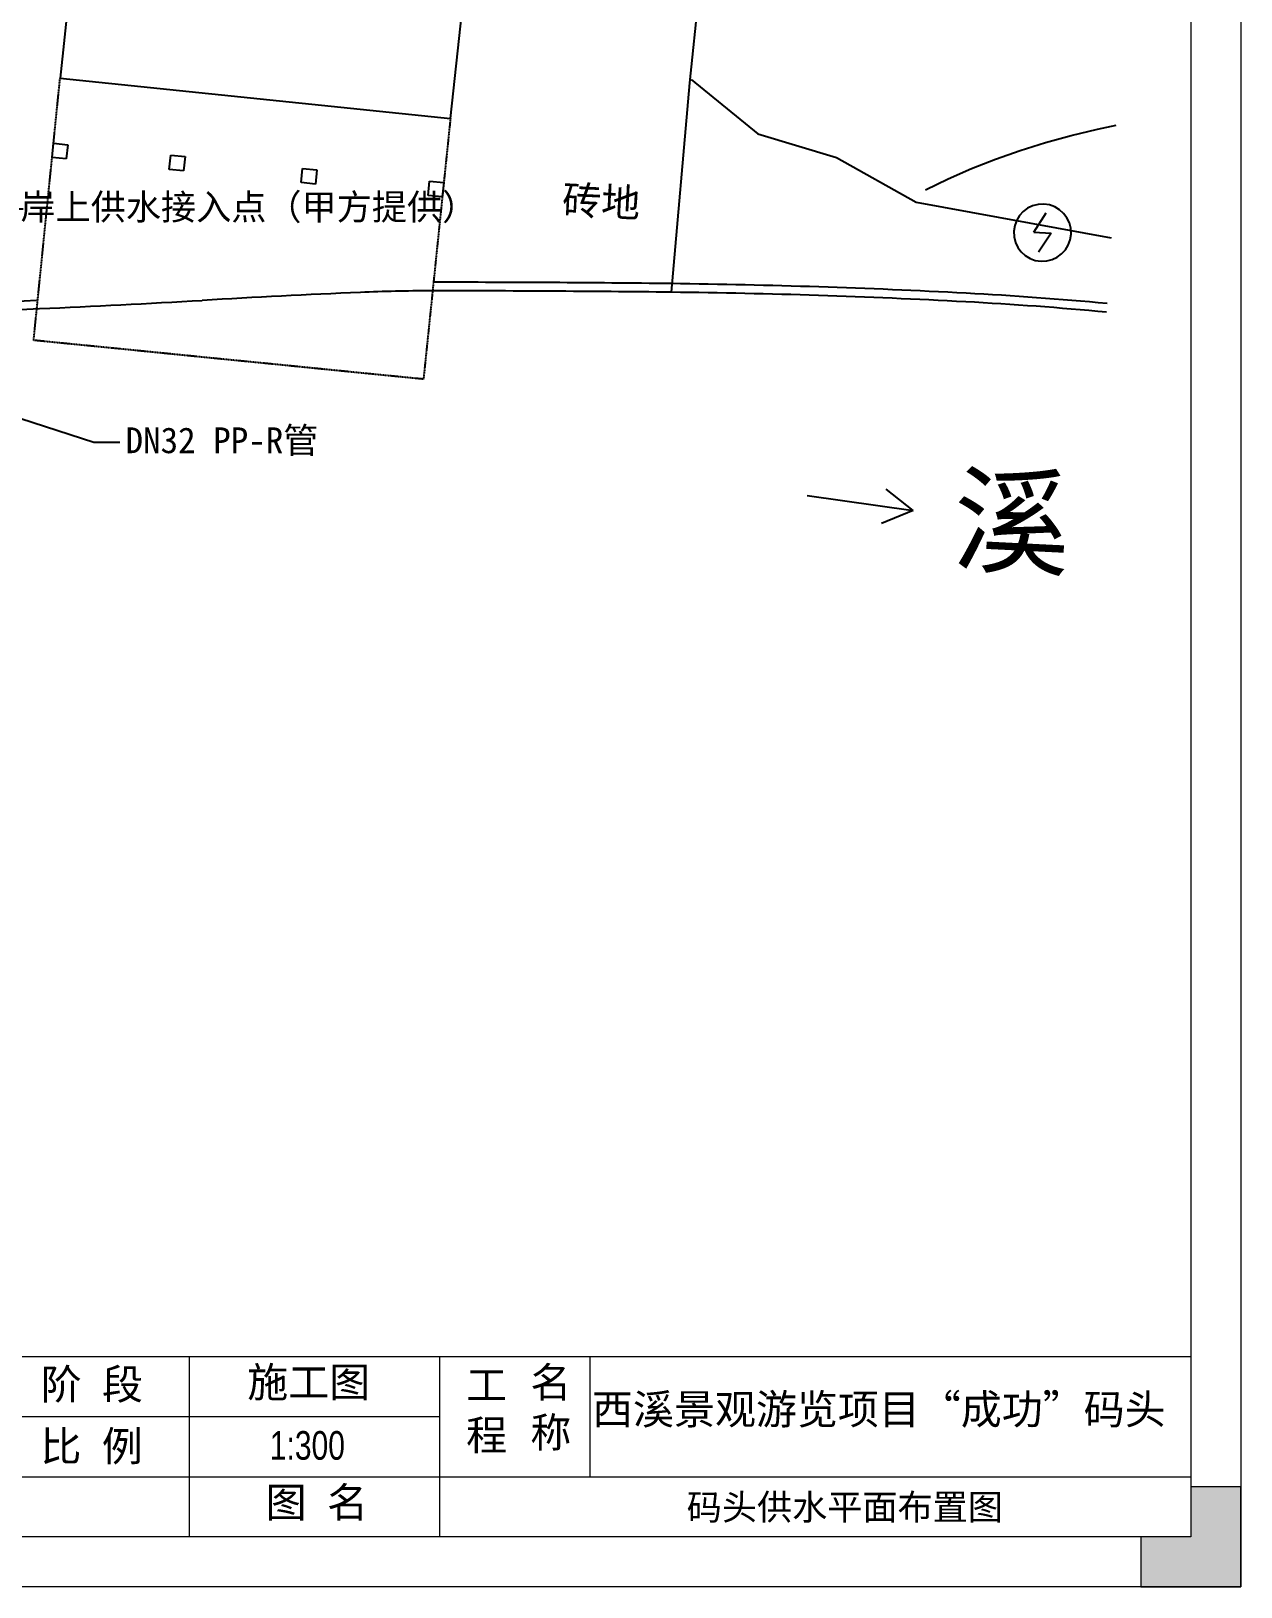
# Model space of a CAD drawing. Header units: millimetres. Extents: x 4 to 2106212, y -117026 to 198097.
# Drawn here: x 991983 to 1034251, y -117026 to -62681 of the extents above; entities that cross this region are included whole.
import ezdxf
from ezdxf import colors
from ezdxf.entities.mleader import LeaderData, LeaderLine
from ezdxf.enums import TextEntityAlignment as Align
from ezdxf.math import Vec2, Vec3

# ---------------------------------------------------------------- set-up
doc = ezdxf.new("R2010")
doc.units = ezdxf.units.MM
doc.linetypes.add('X32', pattern=[1.5, 1, -0.5])
doc.layers.add('图框', color=7, linetype='Continuous', lineweight=13)
doc.layers.add('文本', color=3, linetype='Continuous', lineweight=13)
doc.layers.add('粗实线', color=7, linetype='Continuous')
doc.styles.add('Arial', font='arial.ttf')
doc.styles.get("Standard").update_dxf_attribs({"font": 'arial.ttf'})
doc.styles.add('宋体', font='')
doc.styles.get('宋体').set_extended_font_data('SimSun')
doc.linetypes.add('10422', pattern='A,2,[150,AAA.SHX,S=1,R=0,X=0,Y=1],2,[177,AAA.SHX,S=1,R=0,X=0,Y=0.8],1e-09', length=4)
doc.linetypes.add('444', pattern='A,4.5,[145,AAA.SHX,S=1,R=0,X=0,Y=1],4.5,-0.5,[146,AAA.SHX,S=1,R=0,X=0,Y=0],-0.5', length=10)

# ---------------------------------------------------------------- blocks, each defined once
blk = doc.blocks.new('GW-TK')
at = {"layer": '图框', "linetype": 'Continuous', "lineweight": 0}
h = blk.add_hatch(color=256, dxfattribs=at)
h.dxf.hatch_style = 1
h.paths.add_polyline_path([(927603.55, 464418.01), (927603.55, 464428.01), (927598.55, 464428.01), (927598.55, 464423.01), (927593.55, 464423.01), (927593.55, 464418.01)])
at = {"layer": '图框', "linetype": 'Continuous'}
for p, q in [((927498.55, 464441.02), (927498.55, 464423.01)), ((927523.55, 464441.02), (927523.55, 464423.01)), ((927538.55, 464441.02), (927538.55, 464429.01)), ((927383.55, 464435.01), (927523.55, 464435.01)), ((927383.55, 464429.01), (927598.55, 464429.01))]:
    blk.add_line(p, q, dxfattribs=at)
at = {"layer": '图框'}
for points in [[(927183.55, 464715.01), (927603.55, 464715.01), (927603.55, 464418.01), (927183.55, 464418.01)], [(927188.55, 464710.01), (927598.55, 464710.01), (927598.55, 464423.01), (927188.55, 464423.01)]]:
    blk.add_lwpolyline(points, close=True, dxfattribs=at)
at = {"layer": '图框', "linetype": 'Continuous'}
blk.add_lwpolyline([(927383.55, 464441.02), (927598.55, 464441.02)], dxfattribs=at)
at = {"layer": '图框', "linetype": 'Continuous', "lineweight": 0}
blk.add_lwpolyline([(927598.55, 464428.01), (927598.55, 464423.01), (927593.55, 464423.01), (927593.55, 464418.01), (927603.55, 464418.01), (927603.55, 464428.01)], close=True, dxfattribs=at)
at = {"layer": '图框', "linetype": 'Continuous', "char_height": 3, "attachment_point": 1}
for s, width, insert in [('{\\fSimSun|b0|i0|c134|p2;阶 段}', 17.4775, (927483.73, 464439.73)), ('{\\fSimSun|b0|i0|c134|p2;工 程}', 5.2119, (927526.21, 464439.66)), ('{\\fSimSun|b0|i0|c134|p2;名 称}', 5.2119, (927532.62, 464439.93)), ('{\\fSimSun|b0|i0|c134|p2;比 例}', 10.9146, (927483.71, 464433.55)), ('{\\fSimSun|b0|i0|c134|p2;图 名}', 12.066, (927506.19, 464427.94))]:
    blk.add_mtext_dynamic_manual_height_columns(s, width=width, gutter_width=17.5, heights=[0], dxfattribs=dict(at, insert=insert))
at = {"layer": '图框', "color": 3, "linetype": 'Continuous', "char_height": 3, "attachment_point": 1}
for s, width, insert in [('\\pt9;{\\fSimSun|b0|i0|c134|p2;施工图}', 18.6303, (927504.36, 464439.94)), ('\\pt9;{\\fSimSun|b0|i0|c134|p2;西溪景观游览项目“成功”码头}', 60.0149, (927538.77, 464437.24))]:
    blk.add_mtext_dynamic_manual_height_columns(s, width=width, gutter_width=17.5, heights=[0], dxfattribs=dict(at, insert=insert))
blk = doc.blocks.new('jytkjyk')
at = {"layer": '粗实线', "color": 252}
for p, q in [((552744, 154850), (551106, 139068)), ((551160, 139178), (553494, 137282)), ((551106, 139068), (550470, 131750)), ((553494, 137282), (556240, 136458)), ((556240, 136458), (559025, 134901)), ((559025, 134901), (565840, 133648)), ((563138, 133847, 100000), (563571, 134519, 100000)), ((563138, 133847, 100000), (563738, 133818, 100000)), ((563738, 133818, 100000), (563304, 133145, 100000))]:
    blk.add_line(p, q, dxfattribs=at)
at = {"layer": '粗实线', "color": 252, "linetype": 'Continuous'}
for p, q in [((529528, 143049), (529116, 139230)), ((542754, 137819), (543159, 141576)), ((529116, 139230), (542754, 137819)), ((565358, 137448, 13000), (566017, 137583, 13000)), ((528836, 136455, 13551), (528886, 136952, 13551)), ((528886, 136952, 13551), (529384, 136902, 13551)), ((562661, 136705, 13000), (563540, 136981, 13000)), ((563540, 136981, 13000), (564439, 137228, 13000)), ((564439, 137228, 13000), (565358, 137448, 13000)), ((529333, 136404, 13551), (528836, 136455, 13551)), ((529384, 136902, 13551), (529333, 136404, 13551)), ((532932, 136042, 13551), (532982, 136539, 13551)), ((532982, 136539, 13551), (533480, 136489, 13551)), ((533480, 136489, 13551), (533430, 135992, 13551)), ((561802, 136402, 13000), (562661, 136705, 13000)), ((533430, 135992, 13551), (532932, 136042, 13551)), ((537538, 135578, 13551), (537588, 136075, 13551)), ((537588, 136075, 13551), (538085, 136025, 13551)), ((538085, 136025, 13551), (538035, 135528, 13551)), ((560145, 135712, 13000), (560963, 136071, 13000)), ((560963, 136071, 13000), (561802, 136402, 13000)), ((538035, 135528, 13551), (537538, 135578, 13551)), ((541973, 135131, 13551), (542023, 135629, 13551)), ((542023, 135629, 13551), (542520, 135579, 13551)), ((542520, 135579, 13551), (542470, 135081, 13551)), ((559346, 135325, 13000), (560145, 135712, 13000)), ((542470, 135081, 13551), (541973, 135131, 13551)), ((555214, 124652, 100000), (558926, 124125, 100000)), ((558926, 124125, 100000), (557982, 124865, 100000)), ((558926, 124125, 100000), (557813, 123677, 100000))]:
    blk.add_line(p, q, dxfattribs=at)
at = {"layer": '粗实线', "color": 252, "linetype": 'X32'}
for p, q in [((528193, 130070), (529116, 139230)), ((542753, 137818), (541811, 128712)), ((541811, 128712), (528193, 130070))]:
    blk.add_line(p, q, dxfattribs=at)
at = {"layer": '粗实线', "color": 252, "linetype": '444'}
for centre, radius, start, end in [((542414, -548753), 680850, 89.321781, 90.021278), ((547536, -116057), 248124, 86.94216, 89.32178), ((554044, 5762), 126131, 84.70045, 86.94216), ((374450, 3658298), 3530179, 272.3842, 272.497756)]:
    blk.add_arc(centre, radius, start, end, dxfattribs=at)
at = {"layer": '粗实线', "color": 252, "linetype": '10422'}
for centre, radius, start, end in [((556251, -252980), 385084, 92.47654, 93.30004), ((542081, 74632), 57165, 90.0306, 92.4765), ((542414, -548753), 680550, 89.32178, 90.030621), ((547536, -116057), 247824, 86.94216, 89.32178), ((374450, 3658298), 3530479, 272.3842, 272.499215), ((510643, 537987), 407197, 272.49922, 273.30004), ((554044, 5762), 125831, 84.69653, 86.94216)]:
    blk.add_arc(centre, radius, start, end, dxfattribs=at)
at = {"layer": '粗实线', "color": 252}
blk.add_ellipse((563438, 133832, 100000), major_axis=(741, 671), ratio=1, start_param=5.497787, end_param=11.780972, dxfattribs=at)
at = {"layer": '粗实线', "color": 252, "linetype": 'Continuous', "style": '宋体'}
blk.add_text('砖地', height=1000, rotation=357.1643, dxfattribs=at).set_placement((548023, 134924, 100000), align=Align.MIDDLE_CENTER)
blk.add_text('溪', height=3000, rotation=357.1643, dxfattribs=at).set_placement((562382, 123781, 100000), align=Align.MIDDLE)

msp = doc.modelspace()

# ---------------------------------------------------------------- block references
at = {"xscale": 350, "yscale": 350, "zscale": 350}
msp.add_blockref('GW-TK', (-323626990.9057, -162663329.3938), dxfattribs=at)
msp.add_blockref('jytkjyk', (463880.0711, -203551.8445))

# ---------------------------------------------------------------- texts
at = {"layer": '文本', "style": 'Arial', "width": 0.75}
msp.add_text('1:300', height=1000, dxfattribs=at).set_placement((1000325.3275, -112883.3317), align=Align.BOTTOM_LEFT)
at = {"layer": '文本', "color": 7, "style": 'Arial'}
msp.add_text('码头供水平面布置图', height=900, dxfattribs=at).set_placement((1014890.2951, -114238.154), align=Align.MIDDLE_LEFT)

# ---------------------------------------------------------------- leaders
at = {"layer": '文本', "color": 1}
ml = msp.add_multileader_mtext('Standard', dxfattribs=at)
ml.set_content('{\\fSimSun|b0|i0|c134|p2;岸上供水接入点（甲方提供）}', color=1)
ml.set_leader_properties()
ml.build(insert=Vec2(0, 0))
ml.multileader.update_dxf_attribs({"dogleg_length": 900, "arrow_head_size": 300})
ctx = ml.context
ctx.base_point, ctx.char_height, ctx.arrow_head_size, ctx.landing_gap_size, ctx.plane_origin = Vec3(991703.3505, -68890.4982), 900, 300, 1, Vec3(991336.8349, -70690.878)
ctx.text_align_type = 2
notes = []
notes.append((ctx, [(0, (1, 1, 0), (990803.3505, -68890.4982), (1, 0), 900, [(0, [(988681.4388, -72229.6657)], 0, [])])]))
ctx.mtext.insert, ctx.mtext.alignment, ctx.mtext.flow_direction = Vec3(1007569.3505, -68372.9982), 3, 5
ml = msp.add_multileader_mtext('Standard', dxfattribs=at)
ml.set_content('{\\fSimSun|b0|i0|c134|p2;DN32 PP-R管}', color=1)
ml.set_leader_properties()
ml.build(insert=Vec2(0, 0))
ml.multileader.update_dxf_attribs({"dogleg_length": 900, "arrow_head_size": 300})
ctx = ml.context
ctx.base_point, ctx.char_height, ctx.arrow_head_size, ctx.landing_gap_size, ctx.plane_origin = Vec3(995079.3802, -77038.804), 900, 300, 1, Vec3(994712.8647, -78839.1838)
ctx.text_align_type = 2
notes.append((ctx, [(0, (1, 1, 0), (994179.3802, -77038.804), (1, 0), 900, [(0, [(988645.5721, -75246.8331)], 0, [])])]))
ctx.mtext.insert, ctx.mtext.alignment, ctx.mtext.flow_direction = Vec3(1002020.3802, -76523.804), 3, 5
for ctx, leaders in notes:
    for number, flags, end, landing, length, lines in leaders:
        leader = LeaderData()
        leader.index, (leader.has_last_leader_line, leader.has_dogleg_vector, leader.attachment_direction) = number, flags
        leader.last_leader_point, leader.dogleg_vector, leader.dogleg_length = Vec3(end), Vec3(landing), length
        for number, points, colour, breaks in lines:
            line = LeaderLine()
            line.index, line.vertices, line.color, line.breaks = number, Vec3.list(points), colors.encode_raw_color(colour), breaks
            leader.lines.append(line)
        ctx.leaders.append(leader)

doc.saveas('drawing.dxf')
